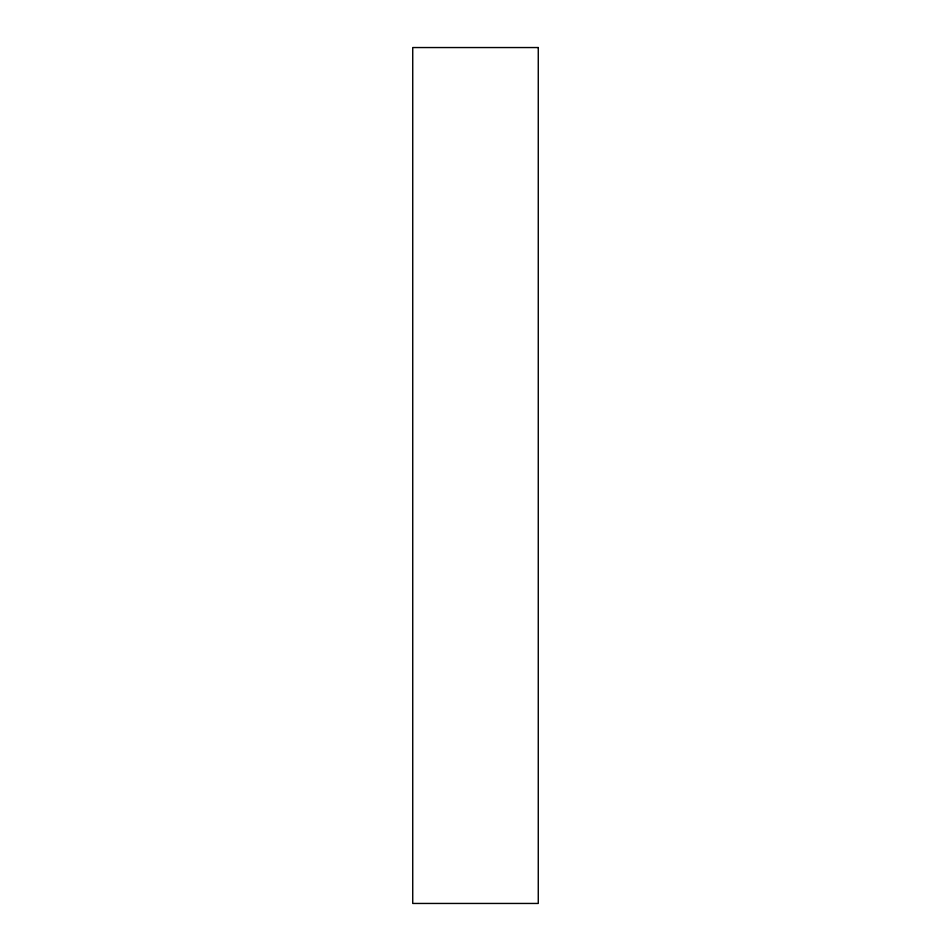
<?xml version="1.0" encoding="UTF-8"?>
<svg xmlns="http://www.w3.org/2000/svg" width="951" height="951" viewBox="0 0 951 951"><rect width="100%" height="100%" fill="white"/><g stroke="black" fill="none" stroke-linecap="round" stroke-linejoin="round"><path stroke-width="1.43" d="M538.266 47.55L412.734 47.55L412.734 903.45L538.266 903.45L538.266 47.55"/></g></svg>
